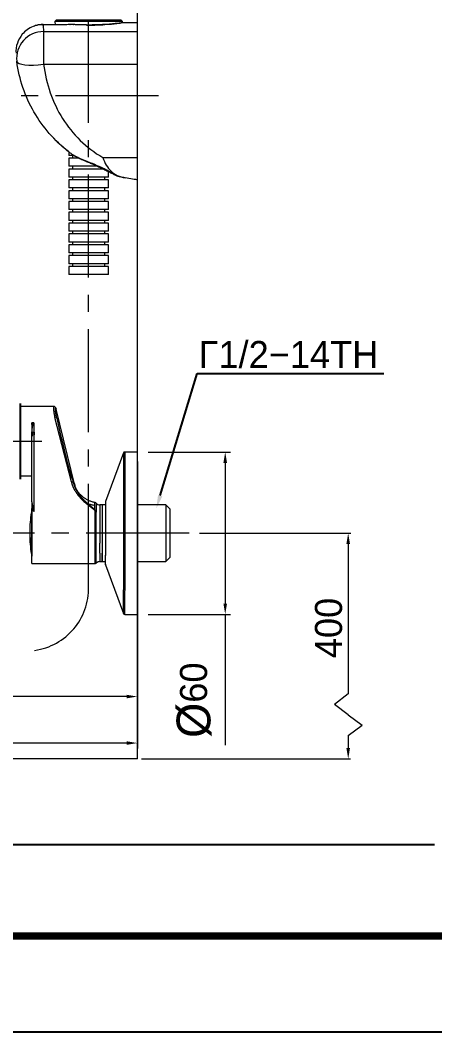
# Model space of a CAD drawing. Extents: x 0 to 1128, y 0 to 827.
# Drawn here: x 773.6 to 926.8, y 0 to 373.9 of the extents above; entities that cross this region are included whole.
import ezdxf
from ezdxf import colors
from ezdxf.entities.mleader import LeaderData, LeaderLine
from ezdxf.math import Vec2, Vec3

# ---------------------------------------------------------------- set-up
doc = ezdxf.new("R2010")
doc.units = 0
doc.header["$LTSCALE"] = 4
doc.header["$MEASUREMENT"] = 0
doc.header["$PDMODE"] = 3
doc.header["$PDSIZE"] = -10
doc.linetypes.add('CENTER2', pattern=[28.575, 19.05, -3.175, 3.175, -3.175])
doc.layers.get('0').update_dxf_attribs({"linetype": 'CONTINUOUS'})
doc.layers.get('DEFPOINTS').update_dxf_attribs({"linetype": 'CONTINUOUS'})
doc.layers.add('1', color=7, linetype='CONTINUOUS')
doc.layers.add('DEF_LAYER_ASSEM_MEMBER', color=7, linetype='CONTINUOUS')
doc.layers.add('Cneter', color=1, linetype='CENTER2', lineweight=13)
doc.layers.add('치수선', color=7, linetype='CONTINUOUS', lineweight=20)
doc.styles.add('Daelim Dimension', font='')
doc.styles.get("Standard").update_dxf_attribs({"font": 'SYMBOL'})
doc.styles.get('Daelim Dimension').set_extended_font_data('나눔고딕')
doc.dimstyles.new('DEFAULT', dxfattribs={"dimscale": 2, "dimtxt": 2, "dimasz": 2, "dimexe": 0, "dimexo": 2, "dimgap": 1, "dimtad": 1, "dimdec": 1, "dimzin": 9, "dimdsep": 46, "dimtxsty": 'Daelim Dimension', "dimcen": 0.5, "dimclrd": 252, "dimclre": 252, "dimclrt": 3, "dimadec": 1, "dimazin": 0, "dimtfac": 1, "dimtdec": 1, "dimtix": 1, "dimtmove": 0, "dimatfit": 3, "dimfxl": 1, "dimtolj": 1, "dimtzin": 1, "dimlwd": 9, "dimlwe": 9, "dimarcsym": 0})

# ---------------------------------------------------------------- blocks, each defined once
blk = doc.blocks.new('*D2')
at = {"color": 5, "lineweight": 9, "ltscale": 0.5, "transparency": 16777216}
for p, q in [((679.27, 188.88), (679.27, 121.9)), ((816.87, 154.9), (816.87, 121.9)), ((812.87, 123.9), (683.27, 123.9))]:
    blk.add_line(p, q, dxfattribs=at)
at = {"color": 5, "ltscale": 0.5, "transparency": 16777216}
for points in [[(683.27, 124.57), (683.27, 123.24), (679.27, 123.9)], [(812.87, 124.57), (812.87, 123.24), (816.87, 123.9)]]:
    blk.add_solid(points, dxfattribs=at)
at = {"layer": 'DEFPOINTS', "color": 0, "ltscale": 0.5, "transparency": 16777216}
for p in [(679.27, 192.88), (816.87, 158.9), (679.27, 123.9)]:
    blk.add_point(p, dxfattribs=at)
at = {"color": 7, "ltscale": 0.5, "transparency": 16777216, "insert": (751.22, 136.8), "char_height": 10, "attachment_point": 2, "style": 'Daelim Dimension'}
blk.add_mtext('\\A1;138', dxfattribs=at)
blk = doc.blocks.new('*D3')
at = {"color": 5, "lineweight": 9, "ltscale": 0.5, "transparency": 16777216}
for p, q in [((637.15, 199.4), (637.15, 104.72)), ((816.87, 145.38), (816.87, 104.72)), ((812.87, 106.72), (641.15, 106.72))]:
    blk.add_line(p, q, dxfattribs=at)
at = {"color": 5, "ltscale": 0.5, "transparency": 16777216}
for points in [[(641.15, 107.38), (641.15, 106.05), (637.15, 106.72)], [(812.87, 107.38), (812.87, 106.05), (816.87, 106.72)]]:
    blk.add_solid(points, dxfattribs=at)
at = {"layer": 'DEFPOINTS', "color": 0, "ltscale": 0.5, "transparency": 16777216}
for p in [(637.15, 203.4), (816.87, 149.38), (637.15, 106.72)]:
    blk.add_point(p, dxfattribs=at)
at = {"color": 7, "ltscale": 0.5, "transparency": 16777216, "insert": (730.16, 119.6), "char_height": 10, "attachment_point": 2, "style": 'Daelim Dimension'}
blk.add_mtext('\\A1;180', dxfattribs=at)
blk = doc.blocks.new('*D4')
at = {"color": 5, "lineweight": 9, "ltscale": 0.5, "transparency": 16777216}
for p, q in [((820.87, 214.29), (851.36, 214.29)), ((849.36, 210.29), (849.36, 158.29)), ((820.87, 154.29), (851.36, 154.29)), ((849.36, 154.29), (849.36, 105.95))]:
    blk.add_line(p, q, dxfattribs=at)
at = {"color": 5, "ltscale": 0.5, "transparency": 16777216}
for points in [[(848.69, 210.29), (850.03, 210.29), (849.36, 214.29)], [(848.69, 158.29), (850.03, 158.29), (849.36, 154.29)]]:
    blk.add_solid(points, dxfattribs=at)
at = {"layer": 'DEFPOINTS', "color": 0, "ltscale": 0.5, "transparency": 16777216}
for p in [(816.87, 214.29), (816.87, 154.29), (849.36, 154.29)]:
    blk.add_point(p, dxfattribs=at)
at = {"color": 7, "ltscale": 0.5, "transparency": 16777216, "insert": (831.39, 122.57), "char_height": 10, "attachment_point": 2, "rotation": 90, "style": 'Daelim Dimension'}
blk.add_mtext('\\A1;{\\H1.25x;\\C256;Ø}60', dxfattribs=at)

msp = doc.modelspace()

# ---------------------------------------------------------------- linework, layer by layer
at = {"color": 5, "lineweight": 9, "ltscale": 0.5}
for p, q in [((839.87, 184.29), (895.84, 184.29)), ((894.84, 180.29), (894.84, 124.86)), ((894.84, 124.86), (889.73, 121.02)), ((894.84, 117.19), (889.73, 121.02)), ((894.84, 117.19), (899.94, 113.35)), ((894.84, 109.51), (899.94, 113.35)), ((894.84, 109.51), (894.84, 104.84)), ((818.45, 100.86), (895.7, 100.86))]:
    msp.add_line(p, q, dxfattribs=at)
at = {"color": 5}
msp.add_line((18.14, 69.28), (926.74, 69.28), dxfattribs=at)
at = {"ltscale": 0.5}
msp.add_lwpolyline([(0, 0), (1128.4, 0), (1128.4, 826.8), (0, 826.8)], close=True, dxfattribs=at)
at = {"color": 5, "linetype": 'ByBlock', "lineweight": 200, "const_width": 2.6}
msp.add_lwpolyline([(18.14, 35.4), (1110.14, 35.4), (1110.14, 807.6), (18.14, 807.6)], close=True, dxfattribs=at)
at = {"color": 5, "ltscale": 0.5}
for points in [[(894.17, 180.29), (895.5, 180.29), (894.84, 184.29)], [(894.17, 104.84), (895.5, 104.84), (894.84, 100.84)]]:
    msp.add_solid(points, dxfattribs=at)
at = {"layer": '1', "color": 7, "linetype": 'Continuous', "lineweight": 18}
for p, q in [((786.87, 373.9), (786.4, 373.4)), ((786.4, 373.4), (786.49, 372.16)), ((811.34, 373.4), (786.4, 373.4)), ((810.87, 373.9), (786.87, 373.9)), ((793.25, 372.3), (791.93, 372.3)), ((811.34, 373.4), (810.87, 373.9)), ((811.3, 372.9), (811.34, 373.4)), ((816.87, 372.9), (811.3, 372.9)), ((816.87, 369.72), (816.87, 372.9)), ((816.87, 357.63), (816.87, 369.72)), ((816.87, 323.18), (816.87, 357.63)), ((791.57, 325.19), (791.57, 323.9)), ((793.5, 323.9), (791.57, 323.9)), ((791.57, 322.9), (791.57, 319.9)), ((795.35, 322.9), (791.57, 322.9)), ((792.87, 323.9), (792.87, 322.9)), ((816.87, 314.9), (816.87, 323.18)), ((802.21, 319.9), (791.57, 319.9)), ((791.57, 318.9), (791.57, 315.9)), ((804.39, 318.9), (791.57, 318.9)), ((792.87, 319.9), (792.87, 318.9)), ((806.17, 315.9), (806.17, 317.98)), ((806.17, 315.9), (791.57, 315.9)), ((791.57, 314.9), (791.57, 311.9)), ((806.17, 314.9), (791.57, 314.9)), ((792.87, 315.9), (792.87, 314.9)), ((804.87, 314.9), (804.87, 315.9)), ((806.17, 311.9), (806.17, 314.9)), ((806.17, 311.9), (791.57, 311.9)), ((791.57, 310.9), (791.57, 307.9)), ((806.17, 310.9), (791.57, 310.9)), ((792.87, 311.9), (792.87, 310.9)), ((804.87, 310.9), (804.87, 311.9)), ((806.17, 307.9), (806.17, 310.9)), ((806.17, 307.9), (791.57, 307.9)), ((791.57, 306.9), (791.57, 303.9)), ((806.17, 306.9), (791.57, 306.9)), ((792.87, 307.9), (792.87, 306.9)), ((804.87, 306.9), (804.87, 307.9)), ((806.17, 303.9), (806.17, 306.9)), ((806.17, 303.9), (791.57, 303.9)), ((791.57, 302.9), (791.57, 299.9)), ((806.17, 302.9), (791.57, 302.9)), ((792.87, 303.9), (792.87, 302.9)), ((804.87, 302.9), (804.87, 303.9)), ((806.17, 299.9), (806.17, 302.9)), ((806.17, 299.9), (791.57, 299.9)), ((792.87, 299.9), (792.87, 298.9)), ((804.87, 298.9), (804.87, 299.9)), ((791.57, 298.9), (791.57, 295.9)), ((806.17, 298.9), (791.57, 298.9)), ((806.17, 295.9), (791.57, 295.9)), ((792.87, 295.9), (792.87, 294.9)), ((804.87, 294.9), (804.87, 295.9)), ((806.17, 295.9), (806.17, 298.9)), ((791.57, 294.9), (791.57, 291.9)), ((806.17, 294.9), (791.57, 294.9)), ((806.17, 291.9), (791.57, 291.9)), ((792.87, 291.9), (792.87, 290.9)), ((804.87, 290.9), (804.87, 291.9)), ((806.17, 291.9), (806.17, 294.9)), ((791.57, 290.9), (791.57, 287.9)), ((806.17, 290.9), (791.57, 290.9)), ((806.17, 287.9), (806.17, 290.9)), ((806.17, 287.9), (791.57, 287.9)), ((791.57, 286.9), (791.57, 283.9)), ((806.17, 286.9), (791.57, 286.9)), ((792.87, 287.9), (792.87, 286.9)), ((804.87, 286.9), (804.87, 287.9)), ((806.17, 283.9), (806.17, 286.9)), ((806.17, 283.9), (791.57, 283.9)), ((791.57, 282.9), (791.57, 279.9)), ((806.17, 282.9), (791.57, 282.9)), ((792.87, 283.9), (792.87, 282.9)), ((804.87, 282.9), (804.87, 283.9)), ((806.17, 279.9), (806.17, 282.9)), ((806.17, 279.9), (791.57, 279.9)), ((777.87, 231.09), (773.57, 231.09)), ((785.89, 231.12), (777.87, 231.12)), ((793.76, 201.92), (786.83, 230.12)), ((777.87, 224.5), (777.87, 225.05)), ((778.38, 225.05), (777.87, 225.05)), ((792.47, 203.31), (786.34, 227.08)), ((777.87, 221.13), (777.87, 221.09)), ((777.87, 195.89), (777.87, 220.04)), ((811.75, 213.97), (805.12, 195.97)), ((816.87, 214.29), (812.22, 214.29)), ((816.87, 210.79), (816.87, 163.08)), ((773.57, 205.45), (777.87, 205.45)), ((803.81, 194.79), (803.04, 194.79)), ((803.81, 194.79), (803.81, 176.87)), ((803.87, 194.77), (803.81, 194.79)), ((803.87, 194.77), (803.87, 176.89)), ((805.09, 194.77), (803.87, 194.77)), ((805.09, 195.79), (805.09, 176.16)), ((827.37, 194.77), (816.87, 194.77)), ((827.37, 194.77), (827.37, 173.82)), ((828.87, 193.27), (827.37, 194.77)), ((777.83, 192.79), (777.83, 179.03)), ((777.87, 192.79), (777.83, 192.79)), ((777.87, 173.04), (777.87, 193.47)), ((801.13, 192.25), (801.36, 192.25)), ((801.67, 180.46), (801.67, 192.1)), ((828.87, 193.27), (828.87, 175.32)), ((801.67, 173.26), (801.67, 180.46)), ((777.84, 179.03), (777.83, 179.03)), ((777.84, 177.62), (777.83, 177.62)), ((777.83, 177.62), (777.83, 175.79)), ((777.83, 175.79), (777.87, 175.79)), ((803.81, 173.79), (803.81, 176.87)), ((803.87, 176.89), (803.87, 173.82)), ((805.09, 172.79), (805.09, 176.16)), ((777.87, 173.04), (801.13, 173.04)), ((803.04, 173.79), (803.81, 173.79)), ((803.81, 173.79), (803.87, 173.82)), ((803.87, 173.82), (805.09, 173.82)), ((805.12, 172.62), (811.75, 154.62)), ((816.87, 173.82), (827.37, 173.82)), ((827.37, 173.82), (828.87, 175.32)), ((816.87, 163.08), (816.87, 154.29)), ((812.22, 154.29), (816.87, 154.29))]:
    msp.add_line(p, q, dxfattribs=at)
at = {"layer": '1', "color": 7, "linetype": 'Continuous', "lineweight": 13}
for p, q in [((793.2, 372.29), (791.98, 372.29)), ((782.22, 369.72), (782.22, 357.63)), ((782.22, 369.72), (816.87, 369.72)), ((782.22, 357.63), (816.87, 357.63)), ((804.1, 323.18), (816.87, 323.18)), ((778.67, 221.64), (778.67, 224.97)), ((778.77, 192.25), (778.77, 220.66)), ((811.75, 213.97), (811.75, 163.31)), ((812.22, 214.29), (812.22, 163.08)), ((803.04, 194.79), (803.04, 180.64)), ((805.12, 195.97), (805.12, 176.04)), ((801.13, 192.25), (801.13, 176.34)), ((803.04, 176.87), (803.04, 180.64)), ((777.83, 178.28), (777.87, 178.28)), ((801.13, 176.34), (801.13, 173.04)), ((803.04, 176.87), (803.04, 173.79)), ((805.12, 172.62), (805.12, 176.04)), ((811.75, 154.62), (811.75, 163.31)), ((812.22, 154.29), (812.22, 163.08))]:
    msp.add_line(p, q, dxfattribs=at)
at = {"layer": '1', "color": 7, "linetype": 'Continuous', "lineweight": 18, "extrusion": (6.12323e-17, -7.4988e-33, -1)}
msp.add_arc((-822.68, 365.38), 50.81, 307.7566, 314.5231, dxfattribs=at)
at = {"layer": '1', "color": 7, "linetype": 'Continuous', "lineweight": 18}
for centre, radius, start, end in [((812.22, 213.79), 0.5, 90, 159.7751), ((803.04, 196.79), 2, 225.192, 270), ((805.59, 195.79), 0.5, 159.7751, 180), ((825.07, 184.29), 48, 169.8001, 178.3117), ((825.07, 184.29), 48, 181.6883, 190.1999), ((801.13, 173.84), 0.8, 270, 312.9338), ((803.04, 171.79), 2, 90, 132.9311), ((805.59, 172.79), 0.5, 180, 200.2249), ((812.22, 154.79), 0.5, 200.2249, 270)]:
    msp.add_arc(centre, radius, start, end, dxfattribs=at)
at = {"layer": '1', "color": 7, "linetype": 'Continuous', "lineweight": 13}
for centre, major_axis, ratio, start_param, end_param in [((781.99, 370.26), (0.09, 2), 0.357631, 6.276828, 6.405218), ((782.22, 360.04), (-9.91, -1.31), 0.96772, 4.585417, 6.283185), ((782.22, 360.04), (-9.91, -1.31), 0.239333, 0, 1.539235), ((778.77, 220.04), (-0.9, 0), 0.685439, 4.712389, 6.283185), ((805.59, 176.16), (-0.5, 0), 0.707107, 6.28316, 6.636176)]:
    msp.add_ellipse(centre, major_axis=major_axis, ratio=ratio, start_param=start_param, end_param=end_param, dxfattribs=at)
at = {"layer": '1', "color": 7, "linetype": 'Continuous', "lineweight": 18}
for centre, major_axis, ratio, start_param, end_param in [((778.67, 221.09), (0.8, 0), 0.685439, 1.570796, 3.141414), ((801.13, 191.68), (-0.8, 0), 0.707107, 4.040081, 4.712389), ((825.07, 185), (47.99, 0), 0.707107, 3.120757, 3.318404), ((825.07, 183.59), (47.99, 0), 0.707107, 3.120757, 3.318404)]:
    msp.add_ellipse(centre, major_axis=major_axis, ratio=ratio, start_param=start_param, end_param=end_param, dxfattribs=at)
for points, knots in [([(778.36, 371.6), (776.79, 370.98), (775.39, 369.98), (772.71, 366.76), (771.87, 364.23), (772.01, 361.7)], [0, 0, 0, 0, 0.401499, 0.401499, 1, 1, 1, 1]), ([(780.92, 372.23), (780.8, 372.22), (780.22, 372.17), (779.36, 371.98), (778.65, 371.72), (778.38, 371.6)], [0, 0, 0, 0, 0.137714, 0.664904, 1, 1, 1, 1]), ([(781.04, 372.26), (781.03, 372.25), (781.01, 372.25), (780.99, 372.24), (780.99, 372.24), (780.99, 372.24)], [0, 0, 0, 0, 0.932119, 0.932119, 1, 1, 1, 1]), ([(786.29, 372.16), (785.79, 372.16), (784.78, 372.17), (783.37, 372.21), (782.48, 372.24), (782.08, 372.26)], [0, 0, 0, 0, 0.346493, 0.701474, 1, 1, 1, 1]), ([(791.92, 372.3), (791.54, 372.28), (790.7, 372.24), (789.32, 372.19), (787.83, 372.16), (786.81, 372.15), (786.3, 372.16), (786.29, 372.16)], [0, 0, 0, 0, 0.21806, 0.47613, 0.734344, 0.995673, 1, 1, 1, 1]), ([(791.92, 372.3), (791.94, 372.3), (791.96, 372.3), (791.98, 372.29), (791.98, 372.29), (791.98, 372.29)], [0, 0, 0, 0, 0.948259, 0.948259, 1, 1, 1, 1]), ([(793.2, 372.29), (793.2, 372.29), (793.2, 372.29), (793.22, 372.3), (793.24, 372.3), (793.26, 372.3)], [0, 0, 0, 0, 0.048294, 0.048294, 1, 1, 1, 1]), ([(798.03, 372.15), (797.55, 372.15), (796.58, 372.17), (795.14, 372.21), (794.03, 372.26), (793.43, 372.29), (793.27, 372.3)], [0, 0, 0, 0, 0.28889, 0.587438, 0.888444, 1, 1, 1, 1]), ([(791.41, 325.32), (788.85, 327.33), (786.45, 329.61), (782.18, 334.52), (780.3, 337.16), (777.02, 342.85), (775.64, 345.88), (773.52, 352.12), (772.75, 355.36), (772.31, 358.73)], [0, 0, 0, 0, 0.25, 0.25, 0.5, 0.5, 0.75, 0.75, 1, 1, 1, 1]), ([(794.98, 323.08), (794.98, 323.08), (794.98, 323.09), (794.95, 323.1), (794.94, 323.12), (794.93, 323.17), (794.93, 323.17), (794.93, 323.17)], [0, 0, 0, 0, 0.102368, 0.102368, 0.924624, 0.924624, 1, 1, 1, 1]), ([(794.99, 323.09), (795.32, 322.93), (796.16, 322.51), (797.56, 321.92), (799.1, 321.28), (800.45, 320.69), (801.26, 320.31), (801.61, 320.14)], [0, 0, 0, 0, 0.154276, 0.391878, 0.62114, 0.832199, 1, 1, 1, 1]), ([(804.1, 323.18), (804.83, 321.1), (805.81, 319.35), (808.5, 316.85), (810.22, 316.07), (812.36, 315.62)], [0, 0, 0, 0, 0.5, 0.5, 1, 1, 1, 1]), ([(801.62, 320.16), (801.67, 320.13), (801.72, 320.14), (801.83, 320.19), (801.87, 320.21), (801.92, 320.26), (801.93, 320.26), (801.93, 320.26)], [0, 0, 0, 0, 0.613027, 0.613027, 0.963392, 0.963392, 1, 1, 1, 1]), ([(801.62, 320.14), (801.79, 320.07), (802.51, 319.76), (803.73, 319.19), (805.26, 318.45), (806.66, 317.73), (807.94, 317.06), (809.08, 316.52), (809.91, 316.18), (810.39, 316.07), (810.52, 316.05)], [0, 0, 0, 0, 0.047473, 0.207278, 0.365783, 0.523982, 0.674192, 0.815613, 0.951346, 1, 1, 1, 1]), ([(816.87, 314.9), (816.87, 314.9), (816.61, 314.93), (815.94, 315.01), (815.53, 315.07), (814.24, 315.26), (813.31, 315.43), (812.36, 315.62)], [0, 0, 0, 0, 0.25, 0.25, 0.5, 0.5, 1, 1, 1, 1]), ([(785.89, 231.12), (785.89, 231.12), (785.88, 231.12), (785.86, 231.08), (785.85, 231.03), (785.84, 230.99), (785.84, 230.97), (785.84, 230.96), (785.84, 230.94), (785.83, 230.92), (785.83, 230.9), (785.83, 230.88), (785.83, 230.86), (785.83, 230.84), (785.83, 230.82), (785.83, 230.8), (785.83, 230.78), (785.83, 230.75), (785.83, 230.73), (785.83, 230.7), (785.83, 230.67), (785.83, 230.65), (785.83, 230.62), (785.83, 230.59), (785.83, 230.56), (785.83, 230.53), (785.83, 230.5), (785.83, 230.46), (785.84, 230.43), (785.84, 230.4), (785.84, 230.36), (785.84, 230.33), (785.84, 230.29), (785.85, 230.26), (785.85, 230.22), (785.85, 230.18), (785.86, 230.14), (785.86, 230.1), (785.86, 230.06), (785.87, 230.02), (785.87, 229.98), (785.88, 229.93), (785.88, 229.89), (785.88, 229.84), (785.89, 229.8), (785.89, 229.75), (785.9, 229.71), (785.91, 229.66), (785.91, 229.61), (785.92, 229.56), (785.92, 229.51), (785.93, 229.46), (785.94, 229.41), (785.94, 229.36), (785.95, 229.31), (785.96, 229.25), (785.97, 229.2), (785.97, 229.14), (785.98, 229.09), (785.99, 229.03), (786, 228.98), (786.01, 228.92), (786.02, 228.86), (786.03, 228.8), (786.03, 228.75), (786.04, 228.69), (786.05, 228.63), (786.06, 228.56), (786.07, 228.5), (786.09, 228.44), (786.1, 228.38), (786.11, 228.31), (786.12, 228.25), (786.13, 228.19), (786.14, 228.12), (786.15, 228.06), (786.16, 227.99), (786.18, 227.92), (786.19, 227.86), (786.2, 227.79), (786.22, 227.72), (786.23, 227.65), (786.24, 227.58), (786.26, 227.51), (786.27, 227.44), (786.28, 227.37), (786.3, 227.3), (786.31, 227.22), (786.33, 227.15), (786.34, 227.1), (786.34, 227.08)], [0, 0, 0, 0, 0.036839, 0.099591, 0.16621, 0.176101, 0.18599, 0.195878, 0.205764, 0.215649, 0.225532, 0.235414, 0.245295, 0.255174, 0.265052, 0.274929, 0.284805, 0.294679, 0.304551, 0.314422, 0.324291, 0.334158, 0.344024, 0.353887, 0.363749, 0.373609, 0.383466, 0.393322, 0.403176, 0.413027, 0.422876, 0.432724, 0.442568, 0.452411, 0.462252, 0.47209, 0.481926, 0.49176, 0.501592, 0.511422, 0.52125, 0.531075, 0.540899, 0.55072, 0.56054, 0.570358, 0.580174, 0.589988, 0.5998, 0.60961, 0.619418, 0.629225, 0.639029, 0.648832, 0.658633, 0.668432, 0.678229, 0.688024, 0.697817, 0.707608, 0.717397, 0.727185, 0.73697, 0.746753, 0.756534, 0.766313, 0.776089, 0.785863, 0.795635, 0.805404, 0.81517, 0.824933, 0.834693, 0.844449, 0.854202, 0.863952, 0.873698, 0.88344, 0.893178, 0.902912, 0.912642, 0.922367, 0.932088, 0.941805, 0.951516, 0.961223, 0.970925, 0.980622, 0.990314, 1, 1, 1, 1]), ([(786.84, 230.01), (786.83, 230.14), (786.76, 230.39), (786.63, 230.69), (786.45, 230.9), (786.29, 231.03), (786.09, 231.11), (785.95, 231.12), (785.88, 231.12)], [0, 0, 0, 0, 0.262978, 0.546339, 0.673796, 0.792033, 0.900928, 1, 1, 1, 1]), ([(787.1, 226.78), (787.09, 226.79), (787.09, 226.82), (787.08, 226.85), (787.07, 226.89), (787.06, 226.92), (787.06, 226.96), (787.05, 226.99), (787.04, 227.03), (787.04, 227.06), (787.03, 227.09), (787.02, 227.13), (787.01, 227.16), (787.01, 227.19), (787, 227.22), (786.99, 227.25), (786.99, 227.28), (786.98, 227.31), (786.98, 227.34), (786.97, 227.37), (786.96, 227.4), (786.96, 227.43), (786.95, 227.45), (786.95, 227.48), (786.94, 227.51), (786.94, 227.53), (786.93, 227.56), (786.93, 227.58), (786.92, 227.61), (786.92, 227.63), (786.91, 227.66), (786.91, 227.68), (786.9, 227.71), (786.9, 227.73), (786.89, 227.75), (786.89, 227.77), (786.88, 227.8), (786.88, 227.82), (786.88, 227.84), (786.87, 227.86), (786.87, 227.88), (786.86, 227.9), (786.86, 227.92), (786.86, 227.94), (786.85, 227.96), (786.85, 227.98), (786.85, 228), (786.84, 228.01), (786.84, 228.03), (786.84, 228.05), (786.83, 228.06), (786.83, 228.08), (786.83, 228.1), (786.82, 228.11), (786.82, 228.13), (786.82, 228.14), (786.82, 228.16), (786.81, 228.17), (786.81, 228.19), (786.81, 228.2), (786.81, 228.21), (786.8, 228.23), (786.8, 228.24), (786.8, 228.25), (786.8, 228.27), (786.79, 228.28), (786.79, 228.29), (786.79, 228.3), (786.79, 228.31), (786.79, 228.32), (786.79, 228.33), (786.78, 228.34), (786.78, 228.35), (786.78, 228.36), (786.78, 228.37), (786.78, 228.38), (786.78, 228.39), (786.77, 228.4), (786.77, 228.41), (786.77, 228.41), (786.77, 228.42), (786.77, 228.43), (786.77, 228.43), (786.77, 228.44), (786.77, 228.45), (786.76, 228.45), (786.76, 228.49), (786.75, 228.55), (786.73, 228.65), (786.72, 228.74), (786.7, 228.84), (786.69, 228.95), (786.67, 229.06), (786.66, 229.16), (786.65, 229.27), (786.63, 229.39), (786.62, 229.5), (786.61, 229.6), (786.6, 229.72), (786.6, 229.82), (786.59, 229.93), (786.59, 230.02), (786.59, 230.11), (786.59, 230.18), (786.59, 230.25), (786.59, 230.31), (786.6, 230.36), (786.6, 230.4), (786.61, 230.42), (786.61, 230.44), (786.61, 230.45), (786.62, 230.46), (786.62, 230.48), (786.63, 230.49), (786.63, 230.51), (786.65, 230.52), (786.67, 230.53), (786.69, 230.51), (786.72, 230.46), (786.75, 230.39), (786.79, 230.28), (786.81, 230.19), (786.82, 230.13), (786.83, 230.12)], [0, 0, 0, 0, 0.00398, 0.007923, 0.011829, 0.015697, 0.019528, 0.023322, 0.027078, 0.030797, 0.034479, 0.038123, 0.04173, 0.045299, 0.048831, 0.052325, 0.055782, 0.059202, 0.062583, 0.065927, 0.069234, 0.072503, 0.075734, 0.078928, 0.082084, 0.085203, 0.088284, 0.091327, 0.094332, 0.0973, 0.10023, 0.103122, 0.105977, 0.108794, 0.111573, 0.114314, 0.117017, 0.119683, 0.122311, 0.124901, 0.127453, 0.129968, 0.132444, 0.134883, 0.137284, 0.139647, 0.141972, 0.14426, 0.146509, 0.148721, 0.150895, 0.153031, 0.155129, 0.157189, 0.159211, 0.161196, 0.163142, 0.165051, 0.166922, 0.168755, 0.17055, 0.172307, 0.174026, 0.175707, 0.17735, 0.178956, 0.180523, 0.182053, 0.183545, 0.184998, 0.186414, 0.187792, 0.189132, 0.190434, 0.191699, 0.192925, 0.194113, 0.195264, 0.196377, 0.197451, 0.198488, 0.199487, 0.200448, 0.201371, 0.202256, 0.203103, 0.203913, 0.216581, 0.230149, 0.244616, 0.259984, 0.276253, 0.293422, 0.311492, 0.330464, 0.35034, 0.37112, 0.392806, 0.4154, 0.440893, 0.466009, 0.490748, 0.515109, 0.53909, 0.562693, 0.585914, 0.608755, 0.631218, 0.63801, 0.646084, 0.655441, 0.666082, 0.678006, 0.691216, 0.705711, 0.721492, 0.765199, 0.808949, 0.852753, 0.900303, 0.94793, 0.995629, 1, 1, 1, 1]), ([(778.38, 225.05), (778.38, 225.04), (778.37, 225.04), (778.36, 225.03), (778.35, 225.02), (778.34, 225.02), (778.34, 225.01), (778.33, 225.01), (778.32, 225), (778.3, 224.99), (778.29, 224.98), (778.27, 224.96), (778.25, 224.95), (778.24, 224.94), (778.22, 224.93), (778.21, 224.92), (778.2, 224.9), (778.18, 224.89), (778.16, 224.87), (778.14, 224.85), (778.12, 224.83), (778.1, 224.81), (778.07, 224.78), (778.05, 224.75), (778.02, 224.71), (777.99, 224.68), (777.97, 224.64), (777.94, 224.61), (777.92, 224.57), (777.89, 224.53), (777.88, 224.51), (777.87, 224.5)], [0, 0, 0, 0, 0.016974, 0.032988, 0.048035, 0.062109, 0.075203, 0.087313, 0.098436, 0.127072, 0.155087, 0.182451, 0.209141, 0.235141, 0.256014, 0.279657, 0.306046, 0.335145, 0.366905, 0.401259, 0.438135, 0.477518, 0.534731, 0.592023, 0.649593, 0.707465, 0.765592, 0.823924, 0.882432, 0.941123, 1, 1, 1, 1]), ([(777.87, 221.13), (777.87, 221.48), (777.89, 221.83), (777.96, 222.53), (778.01, 222.88), (778.09, 223.39), (778.13, 223.56), (778.2, 223.89), (778.24, 224.06), (778.3, 224.3), (778.32, 224.38), (778.36, 224.49), (778.38, 224.53), (778.4, 224.6), (778.42, 224.64), (778.44, 224.69), (778.45, 224.71), (778.46, 224.75), (778.47, 224.76), (778.5, 224.81), (778.52, 224.85), (778.57, 224.93), (778.62, 224.97), (778.67, 224.97)], [0, 0, 0, 0, 0.25, 0.25, 0.5, 0.5, 0.625, 0.625, 0.75, 0.75, 0.8125, 0.8125, 0.84375, 0.84375, 0.875, 0.875, 0.890625, 0.890625, 0.90625, 0.90625, 0.9375, 0.9375, 1, 1, 1, 1]), ([(777.87, 224.5), (777.87, 224.49), (777.87, 224.46), (777.87, 224.43), (777.87, 224.39), (777.87, 224.36), (777.87, 224.32), (777.87, 224.28), (777.87, 224.25), (777.87, 224.21), (777.87, 224.17), (777.87, 224.13), (777.87, 224.09), (777.87, 224.04), (777.87, 224), (777.87, 223.96), (777.87, 223.91), (777.87, 223.86), (777.87, 223.78), (777.87, 223.64), (777.87, 223.46), (777.87, 223.26), (777.87, 223.05), (777.87, 222.84), (777.87, 222.62), (777.87, 222.39), (777.87, 222.21), (777.87, 222.06), (777.87, 221.97), (777.87, 221.88), (777.87, 221.78), (777.87, 221.68), (777.87, 221.58), (777.87, 221.47), (777.87, 221.39), (777.87, 221.34), (777.87, 221.33)], [0, 0, 0, 0, 0.00982, 0.019933, 0.030337, 0.041032, 0.052018, 0.063294, 0.07486, 0.08672, 0.098872, 0.111319, 0.124062, 0.137101, 0.150436, 0.164069, 0.177999, 0.192226, 0.206751, 0.258997, 0.317385, 0.38188, 0.452366, 0.515174, 0.583614, 0.657646, 0.737212, 0.76519, 0.794233, 0.824339, 0.855508, 0.887737, 0.921025, 0.95537, 0.99077, 1, 1, 1, 1]), ([(778.67, 224.97), (778.67, 224.97), (778.67, 224.97), (778.66, 224.98), (778.65, 224.98), (778.64, 224.99), (778.63, 224.99), (778.62, 225), (778.61, 225.01), (778.59, 225.01), (778.58, 225.02), (778.57, 225.02), (778.55, 225.03), (778.54, 225.03), (778.52, 225.03), (778.49, 225.04), (778.47, 225.04), (778.44, 225.04), (778.41, 225.04), (778.39, 225.04), (778.38, 225.05)], [0, 0, 0, 0, 0.022136, 0.048385, 0.078918, 0.11396, 0.153817, 0.198885, 0.249659, 0.308634, 0.363622, 0.414135, 0.459647, 0.499645, 0.572667, 0.649661, 0.730787, 0.816168, 0.905888, 1, 1, 1, 1]), ([(777.87, 220.16), (777.88, 220.27), (777.9, 220.37), (777.96, 220.63), (778.01, 220.77), (778.14, 221.05), (778.23, 221.19), (778.43, 221.43), (778.54, 221.54), (778.67, 221.64)], [0, 0, 0, 0, 0.195306, 0.195306, 0.463537, 0.463537, 0.731769, 0.731769, 1, 1, 1, 1]), ([(777.87, 220.13), (777.87, 220.22), (777.87, 220.44), (777.87, 220.77), (777.87, 220.98), (777.87, 221.09)], [0, 0, 0, 0, 0.278475, 0.639237, 1, 1, 1, 1]), ([(792.47, 203.31), (792.47, 203.29), (792.48, 203.25), (792.5, 203.19), (792.51, 203.13), (792.53, 203.07), (792.55, 203), (792.56, 202.93), (792.58, 202.87), (792.6, 202.8), (792.62, 202.73), (792.64, 202.66), (792.67, 202.57), (792.71, 202.43), (792.79, 202.2), (792.87, 201.96), (792.95, 201.75), (793.01, 201.6), (793.08, 201.44), (793.16, 201.26), (793.24, 201.06), (793.34, 200.86), (793.44, 200.66), (793.55, 200.46), (793.68, 200.22), (793.86, 199.91), (794.11, 199.51), (794.41, 199.06), (794.69, 198.67), (794.92, 198.38), (795.07, 198.18), (795.23, 197.99), (795.36, 197.83), (795.5, 197.67), (795.62, 197.54), (795.74, 197.4), (795.86, 197.27), (796, 197.13), (796.17, 196.94), (796.44, 196.67), (796.88, 196.25), (797.36, 195.82), (797.8, 195.44), (798.11, 195.17), (798.42, 194.93), (798.68, 194.73), (798.88, 194.57), (799.03, 194.46), (799.17, 194.35), (799.31, 194.24), (799.44, 194.14), (799.57, 194.05), (799.68, 193.96), (799.77, 193.9), (799.86, 193.83), (799.95, 193.76), (800.06, 193.68), (800.16, 193.6), (800.26, 193.53), (800.35, 193.45), (800.46, 193.37), (800.57, 193.28), (800.67, 193.2), (800.74, 193.14), (800.81, 193.08), (800.87, 193.02), (800.94, 192.95), (801.01, 192.88), (801.08, 192.8), (801.14, 192.72), (801.19, 192.65), (801.22, 192.6), (801.25, 192.56), (801.26, 192.52), (801.28, 192.49), (801.3, 192.46), (801.31, 192.43), (801.33, 192.39), (801.34, 192.36), (801.35, 192.34), (801.35, 192.34)], [0, 0, 0, 0, 0.004684, 0.009476, 0.014375, 0.019382, 0.024496, 0.029718, 0.035047, 0.040485, 0.04603, 0.051683, 0.057444, 0.067043, 0.085266, 0.112119, 0.123116, 0.135283, 0.148617, 0.163121, 0.178795, 0.195637, 0.213649, 0.226659, 0.246334, 0.272673, 0.305672, 0.346886, 0.389561, 0.406991, 0.424411, 0.441819, 0.459213, 0.467328, 0.485624, 0.494827, 0.506435, 0.520958, 0.535472, 0.558378, 0.599185, 0.65795, 0.686487, 0.713587, 0.739249, 0.76347, 0.776563, 0.788824, 0.800249, 0.810837, 0.822792, 0.83317, 0.841973, 0.849199, 0.854849, 0.863567, 0.872043, 0.880279, 0.888274, 0.896024, 0.903933, 0.915463, 0.9231, 0.929289, 0.934031, 0.940098, 0.946585, 0.953492, 0.960804, 0.968508, 0.974361, 0.978973, 0.982352, 0.984503, 0.987394, 0.99016, 0.992802, 0.995323, 0.997721, 1, 1, 1, 1]), ([(793.23, 203), (793.23, 202.98), (793.24, 202.95), (793.25, 202.91), (793.26, 202.86), (793.27, 202.81), (793.28, 202.77), (793.29, 202.72), (793.31, 202.67), (793.32, 202.62), (793.33, 202.58), (793.34, 202.53), (793.36, 202.48), (793.37, 202.43), (793.38, 202.39), (793.4, 202.34), (793.41, 202.29), (793.43, 202.24), (793.44, 202.19), (793.46, 202.15), (793.47, 202.1), (793.49, 202.05), (793.5, 202), (793.52, 201.95), (793.54, 201.91), (793.55, 201.86), (793.57, 201.81), (793.59, 201.76), (793.61, 201.71), (793.62, 201.66), (793.64, 201.61), (793.66, 201.57), (793.68, 201.52), (793.7, 201.47), (793.72, 201.42), (793.74, 201.37), (793.76, 201.32), (793.78, 201.27), (793.8, 201.22), (793.82, 201.17), (793.84, 201.12), (793.86, 201.08), (793.88, 201.03), (793.91, 200.98), (793.93, 200.93), (793.95, 200.88), (793.97, 200.83), (794, 200.78), (794.02, 200.73), (794.04, 200.68), (794.07, 200.63), (794.09, 200.58), (794.12, 200.53), (794.14, 200.48), (794.17, 200.43), (794.19, 200.38), (794.22, 200.34), (794.25, 200.29), (794.27, 200.24), (794.3, 200.19), (794.33, 200.14), (794.35, 200.09), (794.38, 200.04), (794.41, 199.99), (794.44, 199.94), (794.47, 199.89), (794.5, 199.84), (794.52, 199.79), (794.55, 199.74), (794.58, 199.69), (794.61, 199.64), (794.64, 199.59), (794.67, 199.54), (794.71, 199.49), (794.74, 199.45), (794.77, 199.4), (794.8, 199.35), (794.83, 199.3), (794.86, 199.25), (794.9, 199.2), (794.93, 199.15), (794.96, 199.1), (794.99, 199.05), (795.03, 199), (795.06, 198.95), (795.1, 198.9), (795.14, 198.84), (795.2, 198.75), (795.28, 198.65), (795.35, 198.55), (795.43, 198.44), (795.51, 198.34), (795.59, 198.23), (795.67, 198.13), (795.76, 198.02), (795.84, 197.92), (795.93, 197.81), (796.02, 197.71), (796.11, 197.6), (796.2, 197.5), (796.29, 197.39), (796.39, 197.28), (796.49, 197.18), (796.58, 197.07), (796.68, 196.96), (796.78, 196.86), (796.89, 196.75), (796.99, 196.65), (797.09, 196.54), (797.2, 196.43), (797.31, 196.33), (797.42, 196.22), (797.53, 196.12), (797.64, 196.01), (797.75, 195.91), (797.87, 195.8), (797.98, 195.7), (798.1, 195.59), (798.21, 195.49), (798.33, 195.38), (798.45, 195.28), (798.53, 195.21), (798.57, 195.17)], [0, 0, 0, 0, 0.005367, 0.010748, 0.016142, 0.021551, 0.026973, 0.032409, 0.037859, 0.043322, 0.048798, 0.054288, 0.05979, 0.065306, 0.070835, 0.076377, 0.081932, 0.0875, 0.09308, 0.098673, 0.104279, 0.109897, 0.115527, 0.12117, 0.126824, 0.132491, 0.13817, 0.143861, 0.149564, 0.155279, 0.161005, 0.166743, 0.172493, 0.178254, 0.184026, 0.189809, 0.195604, 0.20141, 0.207226, 0.213054, 0.218892, 0.224741, 0.230601, 0.236471, 0.242352, 0.248243, 0.254145, 0.260056, 0.265978, 0.271909, 0.277851, 0.283802, 0.289763, 0.295734, 0.301715, 0.307705, 0.313704, 0.319712, 0.32573, 0.331757, 0.337793, 0.343838, 0.349892, 0.355955, 0.362026, 0.368105, 0.374193, 0.380289, 0.386393, 0.392505, 0.398625, 0.404752, 0.410886, 0.417028, 0.423177, 0.429333, 0.435496, 0.441666, 0.447842, 0.454024, 0.460213, 0.466408, 0.472608, 0.478815, 0.485027, 0.491245, 0.497468, 0.510545, 0.523723, 0.537, 0.550372, 0.56384, 0.577399, 0.591049, 0.604786, 0.61861, 0.632516, 0.646504, 0.660571, 0.674715, 0.688933, 0.703222, 0.717581, 0.732006, 0.746495, 0.761046, 0.775655, 0.790321, 0.805039, 0.819807, 0.834622, 0.849482, 0.864382, 0.879321, 0.894297, 0.909308, 0.924351, 0.939426, 0.95453, 0.969662, 0.984819, 1, 1, 1, 1]), ([(801.23, 195.6), (800.86, 195.67), (800.11, 195.87), (799.05, 196.27), (798.06, 196.78), (797.15, 197.38), (796.3, 198.06), (795.59, 198.78), (795.04, 199.45), (794.65, 200.01), (794.36, 200.51), (794.16, 200.88), (794.04, 201.15), (793.96, 201.35), (793.89, 201.52), (793.83, 201.7), (793.78, 201.85), (793.77, 201.9), (793.76, 201.92)], [0, 0, 0, 0, 0.08102, 0.16578, 0.244744, 0.320667, 0.402166, 0.489528, 0.553884, 0.615347, 0.673647, 0.726733, 0.759328, 0.790194, 0.828532, 0.87851, 0.940328, 1, 1, 1, 1]), ([(777.87, 195.89), (777.87, 195.79), (777.87, 195.69), (777.89, 195.49), (777.91, 195.39), (777.94, 195.19), (777.96, 195.09), (778.01, 194.88), (778.04, 194.78), (778.07, 194.67)], [0, 0, 0, 0, 0.25, 0.25, 0.5, 0.5, 0.75, 0.75, 1, 1, 1, 1]), ([(777.87, 195.77), (777.87, 195.77), (777.87, 195.74), (777.87, 195.69), (777.87, 195.62), (777.87, 195.51), (777.87, 195.39), (777.87, 195.27), (777.87, 195.18), (777.87, 195.11), (777.87, 195.03), (777.87, 194.95), (777.87, 194.88), (777.87, 194.8), (777.87, 194.72), (777.87, 194.64), (777.87, 194.55), (777.87, 194.5), (777.87, 194.47)], [0, 0, 0, 0, 0.003723, 0.0564, 0.112558, 0.172204, 0.306739, 0.396354, 0.441284, 0.508904, 0.572759, 0.632851, 0.689158, 0.741648, 0.807096, 0.871997, 0.936314, 1, 1, 1, 1]), ([(777.87, 194.47), (777.87, 194.3), (777.87, 194.13), (777.87, 193.8), (777.87, 193.63), (777.87, 193.47)], [0, 0, 0, 0, 0.5, 0.5, 1, 1, 1, 1]), ([(778.07, 194.67), (778.07, 194.66), (778.08, 194.63), (778.09, 194.59), (778.1, 194.54), (778.11, 194.5), (778.12, 194.46), (778.13, 194.42), (778.14, 194.37), (778.15, 194.33), (778.16, 194.29), (778.17, 194.25), (778.18, 194.21), (778.19, 194.17), (778.21, 194.12), (778.22, 194.08), (778.23, 194.04), (778.24, 194), (778.25, 193.96), (778.26, 193.92), (778.27, 193.87), (778.28, 193.83), (778.29, 193.79), (778.3, 193.75), (778.31, 193.71), (778.32, 193.67), (778.33, 193.64), (778.35, 193.59), (778.36, 193.55), (778.37, 193.5), (778.38, 193.44), (778.4, 193.39), (778.42, 193.32), (778.43, 193.26), (778.45, 193.19), (778.47, 193.11), (778.49, 193.04), (778.52, 192.95), (778.54, 192.87), (778.56, 192.77), (778.59, 192.68), (778.62, 192.58), (778.65, 192.47), (778.67, 192.36), (778.69, 192.29), (778.71, 192.25)], [0, 0, 0, 0, 0.019214, 0.038334, 0.05736, 0.076292, 0.09513, 0.113874, 0.132525, 0.151081, 0.169544, 0.187913, 0.206187, 0.224369, 0.242456, 0.260449, 0.278349, 0.296155, 0.313867, 0.331485, 0.349009, 0.36644, 0.383777, 0.401021, 0.41817, 0.432613, 0.448597, 0.466123, 0.485191, 0.505801, 0.527953, 0.551647, 0.576884, 0.603662, 0.631982, 0.661845, 0.693249, 0.726196, 0.760685, 0.796715, 0.834288, 0.873403, 0.91406, 0.956259, 1, 1, 1, 1]), ([(798.57, 195.17), (798.58, 195.16), (798.61, 195.14), (798.65, 195.11), (798.68, 195.08), (798.72, 195.05), (798.76, 195.02), (798.79, 194.99), (798.83, 194.95), (798.87, 194.92), (798.9, 194.89), (798.94, 194.86), (798.98, 194.83), (799.01, 194.8), (799.05, 194.77), (799.08, 194.74), (799.12, 194.71), (799.16, 194.68), (799.19, 194.65), (799.23, 194.62), (799.27, 194.59), (799.3, 194.56), (799.34, 194.53), (799.38, 194.5), (799.41, 194.47), (799.45, 194.44), (799.48, 194.41), (799.52, 194.38), (799.56, 194.35), (799.59, 194.32), (799.63, 194.29), (799.67, 194.26), (799.7, 194.23), (799.74, 194.2), (799.77, 194.17), (799.81, 194.14), (799.85, 194.11), (799.88, 194.08), (799.92, 194.05), (799.95, 194.02), (799.99, 194), (800.03, 193.96), (800.09, 193.92), (800.15, 193.87), (800.2, 193.82), (800.26, 193.77), (800.32, 193.72), (800.37, 193.68), (800.43, 193.63), (800.48, 193.58), (800.53, 193.54), (800.58, 193.49), (800.63, 193.45), (800.68, 193.4), (800.74, 193.35), (800.79, 193.29), (800.85, 193.24), (800.9, 193.19), (800.95, 193.13), (801.01, 193.07), (801.06, 193.02), (801.11, 192.96), (801.16, 192.9), (801.19, 192.86), (801.21, 192.84)], [0, 0, 0, 0, 0.013755, 0.02748, 0.041176, 0.054843, 0.068485, 0.082101, 0.095693, 0.109261, 0.122807, 0.136332, 0.149836, 0.163321, 0.176785, 0.190231, 0.203658, 0.217067, 0.230458, 0.243829, 0.257181, 0.270512, 0.283823, 0.297112, 0.31038, 0.323626, 0.336849, 0.350049, 0.363225, 0.376378, 0.389507, 0.40261, 0.415689, 0.428744, 0.441774, 0.454779, 0.467759, 0.480716, 0.493647, 0.506555, 0.519438, 0.532296, 0.554212, 0.575834, 0.597167, 0.618216, 0.638985, 0.659478, 0.679699, 0.699654, 0.719346, 0.738781, 0.757962, 0.776894, 0.798748, 0.820698, 0.842745, 0.864893, 0.887143, 0.909497, 0.931957, 0.954526, 0.977206, 1, 1, 1, 1]), ([(801.2, 194.52), (801.2, 194.53), (801.2, 194.55), (801.2, 194.57), (801.2, 194.59), (801.2, 194.61), (801.2, 194.63), (801.2, 194.66), (801.2, 194.68), (801.2, 194.7), (801.2, 194.73), (801.2, 194.75), (801.2, 194.77), (801.2, 194.8), (801.2, 194.82), (801.2, 194.84), (801.2, 194.87), (801.2, 194.89), (801.2, 194.91), (801.2, 194.94), (801.2, 194.96), (801.2, 194.98), (801.2, 195.01), (801.2, 195.03), (801.2, 195.05), (801.2, 195.08), (801.2, 195.1), (801.2, 195.12), (801.2, 195.14), (801.2, 195.17), (801.2, 195.19), (801.2, 195.21), (801.2, 195.23), (801.2, 195.25), (801.21, 195.27), (801.21, 195.29), (801.21, 195.31), (801.21, 195.33), (801.21, 195.35), (801.21, 195.37), (801.21, 195.39), (801.21, 195.41), (801.21, 195.42), (801.21, 195.44), (801.21, 195.45), (801.21, 195.47), (801.21, 195.48), (801.21, 195.5), (801.21, 195.51), (801.21, 195.52), (801.22, 195.53), (801.22, 195.54), (801.22, 195.55), (801.22, 195.56), (801.22, 195.57), (801.22, 195.58), (801.22, 195.58), (801.22, 195.59), (801.22, 195.59), (801.22, 195.59), (801.22, 195.59), (801.22, 195.59)], [0, 0, 0, 0, 0.010426, 0.021076, 0.031951, 0.043049, 0.054372, 0.06592, 0.077691, 0.089687, 0.101908, 0.114353, 0.127024, 0.13992, 0.153043, 0.166391, 0.179968, 0.193772, 0.207805, 0.222068, 0.236561, 0.251284, 0.266238, 0.281423, 0.296837, 0.312482, 0.328357, 0.344462, 0.360797, 0.377362, 0.394157, 0.411182, 0.428436, 0.445919, 0.463632, 0.481574, 0.499745, 0.518145, 0.536774, 0.555632, 0.574718, 0.594032, 0.613574, 0.633344, 0.653341, 0.673566, 0.694017, 0.714693, 0.735593, 0.756716, 0.77806, 0.799623, 0.821405, 0.843402, 0.865615, 0.888041, 0.91068, 0.933533, 0.956602, 0.979889, 1, 1, 1, 1]), ([(801.21, 192.84), (801.21, 193.01), (801.21, 193.17), (801.2, 193.48), (801.2, 193.63), (801.2, 193.84), (801.2, 193.91), (801.2, 194.04), (801.2, 194.1), (801.2, 194.2), (801.2, 194.23), (801.2, 194.29), (801.2, 194.32), (801.2, 194.41), (801.2, 194.47), (801.2, 194.52)], [0, 0, 0, 0, 0.25, 0.25, 0.5, 0.5, 0.625, 0.625, 0.75, 0.75, 0.8125, 0.8125, 0.875, 0.875, 1, 1, 1, 1]), ([(801.63, 195.38), (801.63, 195.38), (801.63, 195.38), (801.63, 195.37), (801.63, 195.36), (801.63, 195.35), (801.63, 195.33), (801.63, 195.32), (801.63, 195.3), (801.63, 195.27), (801.63, 195.24), (801.63, 195.21), (801.63, 195.18), (801.64, 195.15), (801.64, 195.11), (801.64, 195.07), (801.64, 195.03), (801.64, 194.98), (801.64, 194.93), (801.64, 194.88), (801.64, 194.83), (801.64, 194.78), (801.64, 194.73), (801.64, 194.67), (801.64, 194.61), (801.64, 194.55), (801.64, 194.49), (801.64, 194.43), (801.64, 194.37), (801.64, 194.3), (801.64, 194.24), (801.64, 194.17), (801.64, 194.1), (801.64, 194.03), (801.64, 193.96), (801.64, 193.89), (801.64, 193.82), (801.64, 193.75), (801.64, 193.68), (801.64, 193.6), (801.64, 193.53), (801.64, 193.46), (801.64, 193.38), (801.64, 193.31), (801.64, 193.24), (801.64, 193.16), (801.64, 193.09), (801.64, 193.01), (801.64, 192.94), (801.64, 192.86), (801.64, 192.79), (801.64, 192.71), (801.64, 192.64), (801.63, 192.56), (801.63, 192.49), (801.63, 192.42), (801.63, 192.34), (801.63, 192.27), (801.63, 192.2), (801.63, 192.15), (801.63, 192.13)], [0, 0, 0, 0, 0.016461, 0.039234, 0.061808, 0.084184, 0.106362, 0.128342, 0.150123, 0.171707, 0.193093, 0.214281, 0.235271, 0.256064, 0.276659, 0.297057, 0.317257, 0.33726, 0.357066, 0.376674, 0.396086, 0.415301, 0.434318, 0.453139, 0.471763, 0.49019, 0.508421, 0.526455, 0.544292, 0.561933, 0.579377, 0.596625, 0.613677, 0.630532, 0.647191, 0.663654, 0.679921, 0.695992, 0.711866, 0.727545, 0.743027, 0.758314, 0.773405, 0.7883, 0.802999, 0.817502, 0.831809, 0.845921, 0.859837, 0.873557, 0.887082, 0.90041, 0.913544, 0.926481, 0.939223, 0.95177, 0.964121, 0.976276, 0.988236, 1, 1, 1, 1]), ([(778.63, 192.25), (778.62, 192.26), (778.61, 192.29), (778.59, 192.32), (778.57, 192.36), (778.54, 192.39), (778.52, 192.43), (778.5, 192.46), (778.48, 192.5), (778.46, 192.53), (778.44, 192.56), (778.42, 192.59), (778.41, 192.62), (778.39, 192.66), (778.37, 192.69), (778.35, 192.72), (778.33, 192.75), (778.31, 192.78), (778.29, 192.81), (778.28, 192.83), (778.26, 192.86), (778.24, 192.89), (778.22, 192.92), (778.21, 192.94), (778.19, 192.97), (778.17, 193), (778.16, 193.02), (778.14, 193.05), (778.13, 193.07), (778.11, 193.1), (778.1, 193.12), (778.08, 193.15), (778.07, 193.17), (778.05, 193.19), (778.04, 193.21), (778.02, 193.24), (778.01, 193.26), (778, 193.28), (777.98, 193.3), (777.97, 193.32), (777.96, 193.34), (777.94, 193.36), (777.93, 193.38), (777.92, 193.4), (777.91, 193.42), (777.89, 193.44), (777.88, 193.46), (777.87, 193.47), (777.87, 193.47)], [0, 0, 0, 0, 0.027421, 0.05459, 0.081506, 0.10817, 0.13458, 0.160738, 0.186644, 0.212297, 0.237697, 0.262844, 0.287739, 0.312381, 0.336771, 0.360908, 0.384793, 0.408424, 0.431804, 0.454931, 0.477805, 0.500427, 0.522796, 0.544912, 0.566777, 0.588388, 0.609748, 0.630854, 0.651709, 0.672311, 0.69266, 0.712757, 0.732602, 0.752194, 0.771534, 0.790622, 0.809457, 0.82804, 0.846371, 0.86445, 0.882276, 0.89985, 0.917172, 0.934242, 0.951059, 0.967625, 0.983939, 1, 1, 1, 1]), ([(801.35, 192.34), (801.35, 192.34), (801.35, 192.36), (801.34, 192.38), (801.34, 192.4), (801.33, 192.43), (801.33, 192.45), (801.32, 192.48), (801.32, 192.51), (801.31, 192.53), (801.3, 192.56), (801.29, 192.59), (801.29, 192.62), (801.28, 192.65), (801.27, 192.68), (801.26, 192.71), (801.25, 192.74), (801.23, 192.78), (801.22, 192.81), (801.21, 192.83), (801.21, 192.84)], [0, 0, 0, 0, 0.042596, 0.086565, 0.131934, 0.17873, 0.226983, 0.27672, 0.327973, 0.380771, 0.435145, 0.491125, 0.54874, 0.608017, 0.668985, 0.731668, 0.796091, 0.862275, 0.930239, 1, 1, 1, 1]), ([(801.36, 192.25), (801.41, 192.24), (801.46, 192.22), (801.53, 192.19), (801.55, 192.18), (801.59, 192.15), (801.61, 192.14), (801.63, 192.13)], [0, 0, 0, 0, 0.5, 0.5, 0.75, 0.75, 1, 1, 1, 1])]:
    msp.add_open_spline(points, degree=3, knots=knots, dxfattribs=at)
at = {"layer": '1', "color": 7, "linetype": 'Continuous', "lineweight": 13}
for points in [[(780.99, 372.24), (780.09, 372.15), (779.2, 371.93), (778.36, 371.6)], [(781.99, 372.25), (781.65, 372.26), (781.32, 372.26), (780.99, 372.24)], [(791.98, 372.29), (788.87, 372.12), (785.21, 372.1), (781.99, 372.25)], [(781.99, 372.25), (782.02, 371.72), (782.08, 370.88), (782.22, 369.72)], [(794.93, 323.17), (797.16, 322.13), (799.68, 321.32), (801.93, 320.26)], [(778.67, 221.64), (778.73, 221.31), (778.77, 220.99), (778.77, 220.66)], [(801.63, 192.13), (801.64, 192.12), (801.66, 192.11), (801.67, 192.1)]]:
    msp.add_open_spline(points, degree=3, dxfattribs=at)
at = {"layer": '1', "color": 7, "linetype": 'Continuous', "lineweight": 18}
for points, degree in [([(782.07, 372.25), (781.55, 372.29), (781.05, 372.24)], 2), ([(791, 325.65), (791.14, 325.54), (791.28, 325.43), (791.41, 325.32)], 3), ([(791.41, 325.32), (792.48, 324.49), (793.66, 323.79), (794.93, 323.17)], 3), ([(793.56, 323.91), (794.02, 323.63), (794.5, 323.36), (794.99, 323.1)], 3), ([(812.36, 315.62), (811.73, 315.75), (811.11, 315.9), (810.49, 316.05)], 3), ([(787.1, 226.78), (789.15, 217.69), (791.19, 208.6), (793.23, 203)], 3), ([(777.87, 220.04), (777.88, 220.41)], 1), ([(777.88, 220.16), (777.88, 220.15)], 1), ([(801.63, 195.37), (801.46, 195.54), (801.22, 195.59)], 2), ([(778.71, 192.25), (778.68, 192.25), (778.65, 192.25), (778.63, 192.25)], 3), ([(778.77, 192.25), (778.75, 192.25), (778.73, 192.25), (778.71, 192.25)], 3), ([(801.35, 192.34), (801.35, 192.31), (801.36, 192.28), (801.36, 192.25)], 3), ([(777.84, 179.03), (777.84, 178.95), (777.83, 178.77), (777.83, 178.52), (777.83, 178.36), (777.83, 178.28)], 3), ([(777.83, 178.28), (777.83, 178.21), (777.83, 178.05), (777.83, 177.83), (777.84, 177.69), (777.84, 177.62)], 3)]:
    msp.add_open_spline(points, degree=degree, dxfattribs=at)
at = {"layer": '1', "color": 7, "linetype": 'Continuous', "lineweight": 13}
for points, knots in [([(798.02, 372.1), (798.26, 372.09), (798.5, 372.09), (800.87, 372.09), (803, 372.17), (806.64, 372.41), (808.18, 372.56), (810.32, 372.8), (810.91, 372.89), (811.01, 372.91), (810.52, 372.84), (808.57, 372.63), (807.12, 372.48), (803.57, 372.24), (801.47, 372.15), (797.25, 372.12), (795.1, 372.18), (793.2, 372.29)], [0, 0, 0, 0, 0.015967, 0.015967, 0.156543, 0.156543, 0.297119, 0.297119, 0.437696, 0.437696, 0.578272, 0.578272, 0.718848, 0.718848, 0.859424, 0.859424, 1, 1, 1, 1]), ([(782.22, 357.63), (782.66, 353.96), (783.48, 350.46), (785.83, 343.75), (787.37, 340.54), (791.07, 334.66), (793.24, 331.93), (798.22, 327.07), (800.98, 324.95), (804.1, 323.18)], [0, 0, 0, 0, 0.25, 0.25, 0.5, 0.5, 0.75, 0.75, 1, 1, 1, 1]), ([(801.93, 320.26), (803.77, 319.48), (805.46, 318.61), (808.36, 317.01), (809.62, 316.26), (810.49, 316.05)], [0, 0, 0, 0, 0.5, 0.5, 1, 1, 1, 1]), ([(792.47, 203.31), (792.81, 203.35), (793.14, 203.22), (793.23, 203), (793.23, 203)], [0, 0, 0, 0, 0.999926, 1, 1, 1, 1]), ([(793.23, 203), (793.23, 203), (793.24, 203), (793.24, 203), (793.25, 203), (793.25, 202.99), (793.26, 202.99), (793.27, 202.99), (793.27, 202.99), (793.28, 202.98), (793.29, 202.98), (793.29, 202.98), (793.3, 202.97), (793.3, 202.97), (793.31, 202.97), (793.32, 202.96), (793.32, 202.96), (793.33, 202.95), (793.34, 202.95), (793.34, 202.94), (793.35, 202.94), (793.36, 202.93), (793.36, 202.93), (793.37, 202.92), (793.37, 202.91), (793.38, 202.91), (793.39, 202.9), (793.39, 202.89), (793.4, 202.88), (793.41, 202.88), (793.41, 202.87), (793.42, 202.86), (793.43, 202.85), (793.43, 202.84), (793.44, 202.83), (793.44, 202.83), (793.45, 202.82), (793.46, 202.81), (793.46, 202.8), (793.47, 202.79), (793.47, 202.78), (793.48, 202.76), (793.49, 202.75), (793.49, 202.74), (793.5, 202.73), (793.51, 202.72), (793.51, 202.71), (793.52, 202.69), (793.52, 202.68), (793.53, 202.67), (793.54, 202.66), (793.54, 202.64), (793.55, 202.63), (793.55, 202.62), (793.56, 202.6), (793.57, 202.59), (793.57, 202.57), (793.58, 202.56), (793.58, 202.54), (793.59, 202.53), (793.6, 202.51), (793.6, 202.5), (793.61, 202.48), (793.61, 202.47), (793.62, 202.45), (793.62, 202.43), (793.63, 202.42), (793.64, 202.4), (793.64, 202.38), (793.65, 202.36), (793.65, 202.35), (793.66, 202.33), (793.66, 202.31), (793.67, 202.29), (793.68, 202.27), (793.68, 202.25), (793.69, 202.23), (793.69, 202.21), (793.7, 202.19), (793.7, 202.17), (793.71, 202.15), (793.71, 202.13), (793.72, 202.11), (793.72, 202.09), (793.73, 202.07), (793.73, 202.05), (793.74, 202.02), (793.75, 202), (793.75, 201.98), (793.76, 201.96), (793.76, 201.94), (793.76, 201.94)], [0, 0, 0, 0, 0.0116, 0.023188, 0.034764, 0.046328, 0.057881, 0.069421, 0.08095, 0.092468, 0.103974, 0.115469, 0.126953, 0.138427, 0.14989, 0.161342, 0.172784, 0.184215, 0.195637, 0.207049, 0.218451, 0.229843, 0.241226, 0.252599, 0.263964, 0.275319, 0.286666, 0.298004, 0.309333, 0.320654, 0.331966, 0.343271, 0.354567, 0.365856, 0.377137, 0.388411, 0.399677, 0.410937, 0.422189, 0.433434, 0.444673, 0.455905, 0.467131, 0.47835, 0.489564, 0.500771, 0.511973, 0.523169, 0.53436, 0.545546, 0.556726, 0.567902, 0.579072, 0.590238, 0.6014, 0.612557, 0.62371, 0.634859, 0.646005, 0.657146, 0.668284, 0.679419, 0.69055, 0.701679, 0.712805, 0.723928, 0.735048, 0.746166, 0.757282, 0.768395, 0.779507, 0.790617, 0.801726, 0.812833, 0.823939, 0.835044, 0.846148, 0.857251, 0.868353, 0.879455, 0.890557, 0.901659, 0.912761, 0.923863, 0.934965, 0.946068, 0.957171, 0.968276, 0.979381, 0.990488, 1, 1, 1, 1]), ([(777.87, 194.47), (777.91, 194.5), (777.95, 194.53), (778.01, 194.6), (778.04, 194.63), (778.07, 194.67)], [0, 0, 0, 0, 0.5, 0.5, 1, 1, 1, 1]), ([(801.2, 194.52), (800.76, 194.58), (800.32, 194.66), (799.44, 194.88), (799, 195.01), (798.57, 195.17)], [0, 0, 0, 0, 0.5, 0.5, 1, 1, 1, 1])]:
    msp.add_open_spline(points, degree=3, knots=knots, dxfattribs=at)
at = {"layer": 'Cneter', "lineweight": 5, "ltscale": 0.5}
for p, q in [((798.87, 164.48), (798.87, 374.23)), ((824.68, 346), (765.12, 346)), ((752.87, 218.27), (781.56, 218.27)), ((835.99, 184.29), (765.52, 184.29))]:
    msp.add_line(p, q, dxfattribs=at)
msp.add_arc((775.63, 164), 23.25, 278.0207, 1.1795, dxfattribs=at)
at = {"layer": 'DEF_LAYER_ASSEM_MEMBER', "color": 7, "linetype": 'Continuous'}
msp.add_line((773.57, 232.27), (773.57, 204.27), dxfattribs=at)
at = {"layer": '치수선'}
for q in [(816.87, 572.53), (102.81, 100.86)]:
    msp.add_line((816.87, 100.86), q, dxfattribs=at)

# ---------------------------------------------------------------- texts
at = {"color": 7, "ltscale": 0.5, "insert": (887.62, 149.25), "char_height": 10, "attachment_point": 5, "rotation": 90, "style": 'Daelim Dimension'}
msp.add_mtext('\\A1;400', dxfattribs=at)

# ---------------------------------------------------------------- dimensions: what is measured, and where the dimension line sits
at = {"color": 5, "ltscale": 0.5}
dim = msp.add_linear_dim(base=(849.36, 154.29), p1=(816.87, 214.29), p2=(816.87, 154.29), angle=270, text='{\\H1.25x;\\C256;Ø}<>', dimstyle='DEFAULT', override={"dimtxt": 5, "dimexe": 1, "dimclrd": 5, "dimclre": 5, "dimclrt": 7}, dxfattribs=at)
dim.commit()
dim.dimension.update_dxf_attribs({"geometry": '*D4', "text_midpoint": (849.36, 122.57), "dimtype": 160})
for base, p1, p2, picture, middle in [((637.15, 106.72), (816.87, 149.38), (637.15, 203.4), '*D3', (730.16, 106.72)), ((679.27, 123.9), (816.87, 158.9), (679.27, 192.88), '*D2', (751.22, 123.9))]:
    dim = msp.add_linear_dim(base=base, p1=p1, p2=p2, angle=180, dimstyle='DEFAULT', override={"dimtxt": 5, "dimexe": 1, "dimdec": 0, "dimclrd": 5, "dimclre": 5, "dimclrt": 7}, dxfattribs=at)
    dim.commit()
    dim.dimension.update_dxf_attribs({"geometry": picture, "text_midpoint": middle, "dimtype": 160})

# ---------------------------------------------------------------- leaders
at = {"ltscale": 0.5}
ml = msp.add_multileader_mtext('Standard', dxfattribs=at)
ml.set_content('G1/2-14TH', color=256)
ml.set_leader_properties(color=5)
ml.build(insert=Vec2(0, 0))
ml.multileader.update_dxf_attribs({"text_left_attachment_type": 6, "text_right_attachment_type": 6, "dogleg_length": 0.36, "arrow_head_size": 5})
ctx = ml.context
ctx.base_point, ctx.char_height, ctx.arrow_head_size, ctx.landing_gap_size, ctx.plane_origin = Vec3(839.41, 243.32), 10, 5, 0.09, Vec3(823.87, 189.88)
ctx.left_attachment, ctx.right_attachment = 6, 6
notes = []
notes.append((ctx, [(0, (1, 1, 0), (839.05, 243.32), (1, 0), 0.36, [(0, [(823.87, 193.38)], 0, [])])]))
ctx.mtext.insert, ctx.mtext.flow_direction = Vec3(839.5, 255.32), 5
for ctx, leaders in notes:
    for number, flags, end, landing, length, lines in leaders:
        leader = LeaderData()
        leader.index, (leader.has_last_leader_line, leader.has_dogleg_vector, leader.attachment_direction) = number, flags
        leader.last_leader_point, leader.dogleg_vector, leader.dogleg_length = Vec3(end), Vec3(landing), length
        for number, points, colour, breaks in lines:
            line = LeaderLine()
            line.index, line.vertices, line.color, line.breaks = number, Vec3.list(points), colors.encode_raw_color(colour), breaks
            leader.lines.append(line)
        ctx.leaders.append(leader)

doc.saveas('drawing.dxf')
